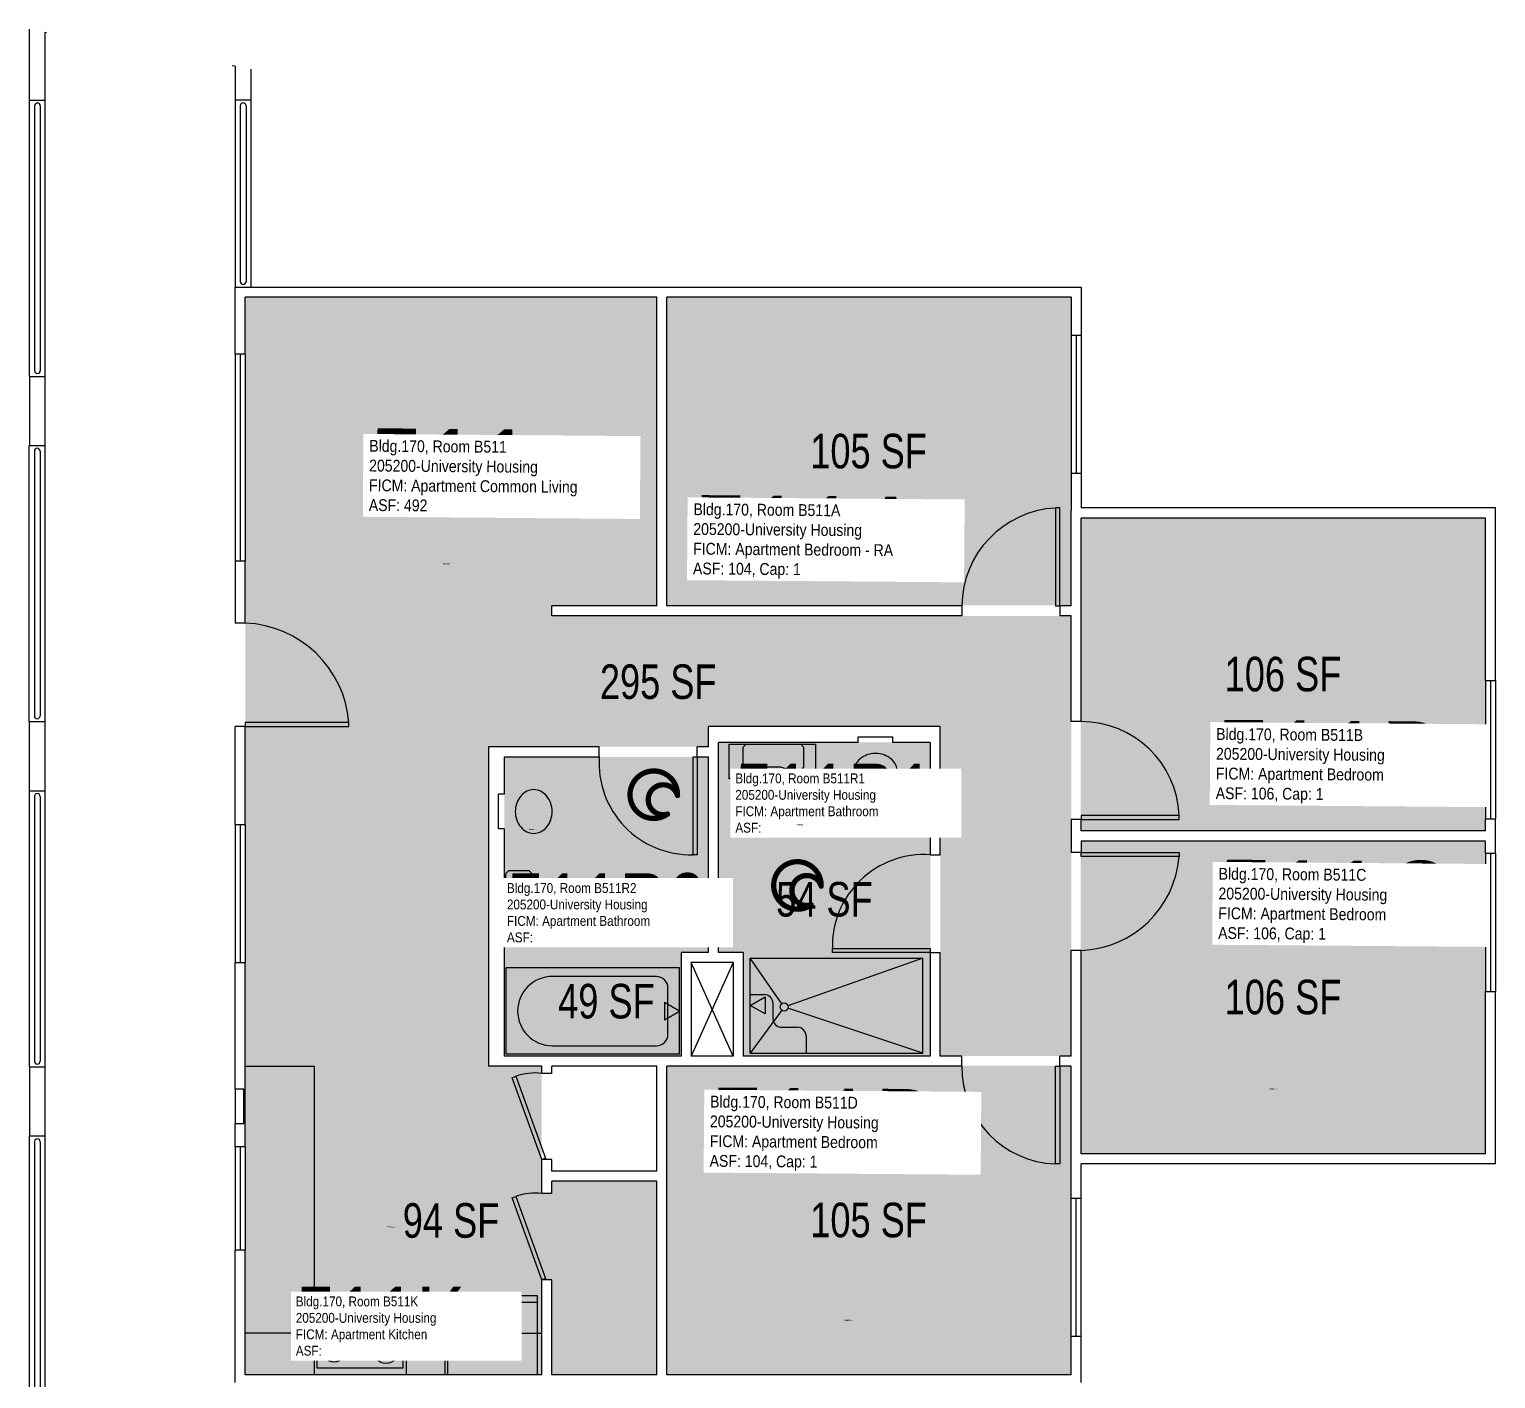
# Model space of a CAD drawing. Header units: inches. Extents: x -88 to 3164, y -85 to 1655.
# Drawn here: x 2654 to 3164, y 1186 to 1655 of the extents above; entities that cross this region are included whole.
import ezdxf
from ezdxf.enums import TextEntityAlignment as Align

# ---------------------------------------------------------------- set-up
doc = ezdxf.new("R2010")
doc.units = ezdxf.units.IN
doc.header["$LTSCALE"] = 10
doc.header["$MEASUREMENT"] = 0
doc.layers.get('0').update_dxf_attribs({"linetype": 'CONTINUOUS'})
for name, color, linetype in [('A-DOOR', 2, 'CONTINUOUS'), ('A-FLOR', 3, 'CONTINUOUS'), ('A-GLAZ', 1, 'CONTINUOUS'), ('A-IDEN-ICON', 4, 'CONTINUOUS'), ('A-IDEN-RNUM', 7, 'CONTINUOUS'), ('A-IDEN-SNUM', 4, 'CONTINUOUS'), ('A-IDEN-VNUM', 4, 'CONTINUOUS'), ('A-WALL', 5, 'CONTINUOUS'), ('AREA-TEXT', 3, 'CONTINUOUS'), ('Rooms-Category-Color', 7, 'CONTINUOUS'), ('Rooms-College-Color', 7, 'CONTINUOUS'), ('Rooms-Department-Color', 7, 'CONTINUOUS'), ('Rooms-Division-Color', 7, 'CONTINUOUS'), ('Rooms-Information', 7, 'CONTINUOUS')]:
    doc.layers.add(name, color=color, linetype=linetype)
doc.styles.add('CP_AREA', font='arial.ttf', dxfattribs={"height": 15})
doc.styles.add('CP_ROOMSNUMBER', font='arial.ttf', dxfattribs={"height": 1})
doc.styles.add('CP_ROOMVNUMBER', font='arial.ttf', dxfattribs={"width": 0.85, "height": 0.075})

# ---------------------------------------------------------------- blocks, each defined once
blk = doc.blocks.new('CPBATH')
at = {"color": 0, "linetype": 'ByBlock', "const_width": 0.0127}
for points in [[(0.0571, 0.0168, 0.861492), (-0.0551, 0, 1)], [(0.0571, 0.0168, 0.729002), (-0.0084, -0.0042, 1)], [(-0.0551, 0, 0.726902), (0.0487, -0.0337, 1)], [(-0.0084, -0.0042, 0.609468), (0.0487, -0.0337, 1)]]:
    blk.add_lwpolyline(points, format="xyb", dxfattribs=at)
at = {"color": 0, "linetype": 'ByBlock', "const_width": 0.00637}
for points in [[(0.0544, 0.0152, 1), (0.0599, 0.0184, 1)], [(0.0459, -0.0353, 1), (0.0515, -0.0321, 1)]]:
    blk.add_lwpolyline(points, format="xyb", close=True, dxfattribs=at)

msp = doc.modelspace()

# ---------------------------------------------------------------- hatches: boundary and pattern name
at = {"layer": 'Rooms-Category-Color', "true_color": 0x728ef3}
for points in [[(3016.35, 1297.92), (3016.35, 1450.92), (2835.85, 1450.92), (2835.85, 1454.42), (2872.35, 1454.42), (2872.35, 1561.67), (2729.35, 1561.67), (2729.35, 1294.42), (2813.85, 1294.42), (2813.85, 1405.42), (2890.35, 1405.42), (2890.35, 1412.42), (2970.85, 1412.42), (2970.85, 1297.92)], [(2875.7, 1561.83), (2875.7, 1454.58), (3016.2, 1454.58), (3016.2, 1561.83)], [(3019.7, 1485.08), (3019.7, 1376.33), (3160.2, 1376.33), (3160.2, 1485.08)], [(2967.35, 1297.92), (2967.35, 1406.92), (2893.85, 1406.92), (2893.85, 1333.92), (2902.35, 1333.92), (2902.35, 1297.92)], [(2890.35, 1401.92), (2890.35, 1333.92), (2880.85, 1333.92), (2880.85, 1297.92), (2819.35, 1297.92), (2819.35, 1401.92)], [(3019.7, 1372.83), (3019.7, 1264.08), (3160.2, 1264.08), (3160.2, 1372.83)], [(2832.35, 1294.42), (2729.35, 1294.42), (2729.35, 1187.17), (2832.35, 1187.17), (2832.35, 1220.17), (2835.85, 1220.17), (2835.85, 1187.17), (2872.35, 1187.17), (2872.35, 1254.42), (2835.85, 1254.42), (2835.85, 1250.17), (2832.35, 1250.17)], [(2875.7, 1294.58), (2875.7, 1187.33), (3016.2, 1187.33), (3016.2, 1294.58)]]:
    msp.add_hatch(color=171, dxfattribs=at).paths.add_polyline_path(points)
at = {"layer": 'Rooms-College-Color', "true_color": 0xadadad}
for points in [[(3016.35, 1297.92), (3016.35, 1450.92), (2835.85, 1450.92), (2835.85, 1454.42), (2872.35, 1454.42), (2872.35, 1561.67), (2729.35, 1561.67), (2729.35, 1294.42), (2813.85, 1294.42), (2813.85, 1405.42), (2890.35, 1405.42), (2890.35, 1412.42), (2970.85, 1412.42), (2970.85, 1297.92)], [(2875.7, 1561.83), (2875.7, 1454.58), (3016.2, 1454.58), (3016.2, 1561.83)], [(3019.7, 1485.08), (3019.7, 1376.33), (3160.2, 1376.33), (3160.2, 1485.08)], [(2967.35, 1297.92), (2967.35, 1406.92), (2893.85, 1406.92), (2893.85, 1333.92), (2902.35, 1333.92), (2902.35, 1297.92)], [(2890.35, 1401.92), (2890.35, 1333.92), (2880.85, 1333.92), (2880.85, 1297.92), (2819.35, 1297.92), (2819.35, 1401.92)], [(3019.7, 1372.83), (3019.7, 1264.08), (3160.2, 1264.08), (3160.2, 1372.83)], [(2832.35, 1294.42), (2729.35, 1294.42), (2729.35, 1187.17), (2832.35, 1187.17), (2832.35, 1220.17), (2835.85, 1220.17), (2835.85, 1187.17), (2872.35, 1187.17), (2872.35, 1254.42), (2835.85, 1254.42), (2835.85, 1250.17), (2832.35, 1250.17)], [(2875.7, 1294.58), (2875.7, 1187.33), (3016.2, 1187.33), (3016.2, 1294.58)]]:
    msp.add_hatch(color=253, dxfattribs=at).paths.add_polyline_path(points)
at = {"layer": 'Rooms-Department-Color', "true_color": 0x604aed}
for points in [[(3016.35, 1297.92), (3016.35, 1450.92), (2835.85, 1450.92), (2835.85, 1454.42), (2872.35, 1454.42), (2872.35, 1561.67), (2729.35, 1561.67), (2729.35, 1294.42), (2813.85, 1294.42), (2813.85, 1405.42), (2890.35, 1405.42), (2890.35, 1412.42), (2970.85, 1412.42), (2970.85, 1297.92)], [(2875.7, 1561.83), (2875.7, 1454.58), (3016.2, 1454.58), (3016.2, 1561.83)], [(3019.7, 1485.08), (3019.7, 1376.33), (3160.2, 1376.33), (3160.2, 1485.08)], [(2967.35, 1297.92), (2967.35, 1406.92), (2893.85, 1406.92), (2893.85, 1333.92), (2902.35, 1333.92), (2902.35, 1297.92)], [(2890.35, 1401.92), (2890.35, 1333.92), (2880.85, 1333.92), (2880.85, 1297.92), (2819.35, 1297.92), (2819.35, 1401.92)], [(3019.7, 1372.83), (3019.7, 1264.08), (3160.2, 1264.08), (3160.2, 1372.83)], [(2832.35, 1294.42), (2729.35, 1294.42), (2729.35, 1187.17), (2832.35, 1187.17), (2832.35, 1220.17), (2835.85, 1220.17), (2835.85, 1187.17), (2872.35, 1187.17), (2872.35, 1254.42), (2835.85, 1254.42), (2835.85, 1250.17), (2832.35, 1250.17)], [(2875.7, 1294.58), (2875.7, 1187.33), (3016.2, 1187.33), (3016.2, 1294.58)]]:
    msp.add_hatch(color=173, dxfattribs=at).paths.add_polyline_path(points)
at = {"layer": 'Rooms-Division-Color', "true_color": 0x604aed}
for points in [[(3016.35, 1297.92), (3016.35, 1450.92), (2835.85, 1450.92), (2835.85, 1454.42), (2872.35, 1454.42), (2872.35, 1561.67), (2729.35, 1561.67), (2729.35, 1294.42), (2813.85, 1294.42), (2813.85, 1405.42), (2890.35, 1405.42), (2890.35, 1412.42), (2970.85, 1412.42), (2970.85, 1297.92)], [(2875.7, 1561.83), (2875.7, 1454.58), (3016.2, 1454.58), (3016.2, 1561.83)], [(3019.7, 1485.08), (3019.7, 1376.33), (3160.2, 1376.33), (3160.2, 1485.08)], [(2967.35, 1297.92), (2967.35, 1406.92), (2893.85, 1406.92), (2893.85, 1333.92), (2902.35, 1333.92), (2902.35, 1297.92)], [(2890.35, 1401.92), (2890.35, 1333.92), (2880.85, 1333.92), (2880.85, 1297.92), (2819.35, 1297.92), (2819.35, 1401.92)], [(3019.7, 1372.83), (3019.7, 1264.08), (3160.2, 1264.08), (3160.2, 1372.83)], [(2832.35, 1294.42), (2729.35, 1294.42), (2729.35, 1187.17), (2832.35, 1187.17), (2832.35, 1220.17), (2835.85, 1220.17), (2835.85, 1187.17), (2872.35, 1187.17), (2872.35, 1254.42), (2835.85, 1254.42), (2835.85, 1250.17), (2832.35, 1250.17)], [(2875.7, 1294.58), (2875.7, 1187.33), (3016.2, 1187.33), (3016.2, 1294.58)]]:
    msp.add_hatch(color=173, dxfattribs=at).paths.add_polyline_path(points)

# ---------------------------------------------------------------- linework, layer by layer
for p, q in [((2897.48, 1394.29), (2897.48, 1406.29)), ((2897.48, 1406.29), (2927.48, 1406.29)), ((2902.35, 1405.29), (2903.35, 1406.29)), ((2902.35, 1398.47), (2902.35, 1405.29)), ((2903.35, 1406.29), (2922.35, 1406.29)), ((2922.35, 1406.29), (2923.35, 1405.29)), ((2923.35, 1405.29), (2923.35, 1398.29)), ((2927.48, 1406.29), (2927.48, 1394.29)), ((2903.35, 1397.29), (2902.48, 1398.17)), ((2906.85, 1397.29), (2903.35, 1397.29)), ((2910.35, 1398.29), (2906.85, 1397.29)), ((2915.35, 1398.29), (2910.35, 1398.29)), ((2918.85, 1397.29), (2915.35, 1398.29)), ((2922.18, 1397.29), (2918.85, 1397.29)), ((2923.35, 1398.29), (2922.48, 1397.41)), ((2927.48, 1394.29), (2897.48, 1394.29)), ((2819.92, 1361.39), (2820.92, 1362.39)), ((2819.92, 1342.39), (2819.92, 1361.39)), ((2820.92, 1362.39), (2827.92, 1362.39)), ((2827.92, 1362.39), (2828.79, 1361.51)), ((2828.92, 1361.21), (2828.92, 1357.89)), ((2828.92, 1357.89), (2827.92, 1354.39)), ((2827.92, 1354.39), (2827.92, 1349.45)), ((2827.93, 1349.33), (2828.92, 1345.89)), ((2828.92, 1345.89), (2828.92, 1342.39)), ((2820.92, 1341.39), (2819.92, 1342.39)), ((2827.74, 1341.39), (2820.92, 1341.39)), ((2828.92, 1342.39), (2828.04, 1341.51)), ((2904.85, 1298.92), (2904.85, 1331.92)), ((2915.76, 1316.11), (2904.85, 1331.92)), ((2904.85, 1331.92), (2964.85, 1331.92)), ((2964.85, 1331.92), (2917.94, 1315.43)), ((2964.85, 1298.92), (2964.85, 1331.92)), ((2880.23, 1328.54), (2819.98, 1328.54)), ((2819.98, 1298.54), (2819.98, 1328.54)), ((2872.2, 1325.59), (2836.05, 1325.59)), ((2880.23, 1298.54), (2880.23, 1328.54)), ((2876.21, 1305.51), (2876.21, 1321.58)), ((2875.03, 1316.54), (2875.03, 1310.54)), ((2880.23, 1313.54), (2875.03, 1316.54)), ((2904.85, 1315.55), (2910.05, 1318.55)), ((2910.05, 1312.55), (2904.85, 1315.55)), ((2910.05, 1318.55), (2910.05, 1312.55)), ((2875.03, 1310.54), (2880.23, 1313.54)), ((2915.76, 1313.85), (2904.85, 1298.92)), ((2964.85, 1298.92), (2917.94, 1314.54)), ((2836.05, 1301.49), (2872.2, 1301.49)), ((2729.35, 1294.42), (2753.35, 1294.42)), ((2753.35, 1187.17), (2753.35, 1294.42)), ((2880.23, 1298.54), (2819.98, 1298.54)), ((2904.85, 1298.92), (2964.85, 1298.92)), ((2754.22, 1215.58), (2754.22, 1189.58)), ((2784.22, 1215.58), (2754.22, 1215.58)), ((2784.22, 1189.58), (2784.22, 1215.58)), ((2799.73, 1214.67), (2830.73, 1214.67)), ((2799.73, 1187.17), (2799.73, 1214.67)), ((2830.73, 1214.67), (2830.73, 1187.17)), ((2785.22, 1211.17), (2785.22, 1187.17)), ((2798.73, 1211.17), (2785.22, 1211.17)), ((2798.73, 1211.17), (2798.73, 1187.17)), ((2799.73, 1212.42), (2830.73, 1212.42)), ((2786.98, 1205.58), (2750.98, 1205.58)), ((2750.98, 1201.58), (2750.98, 1205.58)), ((2786.98, 1201.58), (2786.98, 1205.58)), ((2750.98, 1201.58), (2729.35, 1201.58)), ((2786.98, 1201.58), (2832.35, 1201.58)), ((2754.22, 1189.58), (2784.22, 1189.58)), ((2830.73, 1187.17), (2799.73, 1187.17))]:
    msp.add_line(p, q)
at = {"ltscale": 0.5}
for p, q in [((2904.85, 1319.29), (2909.69, 1319.29)), ((2912.69, 1316.29), (2912.69, 1310.92)), ((2915.69, 1307.92), (2921.24, 1307.92)), ((2924.24, 1304.92), (2924.24, 1298.92))]:
    msp.add_line(p, q, dxfattribs=at)
for centre, radius in [((2916.6, 1314.98), 1.41), ((2760.22, 1209.58), 4.5), ((2778.22, 1209.58), 4), ((2760.22, 1195.58), 4), ((2778.22, 1195.58), 4.5)]:
    msp.add_circle(centre, radius)
for centre, radius, start, end in [((2947.91, 1395.36), 7.65, 109.2294, 130.1009), ((2948.35, 1394.09), 9, 90, 109.2294), ((2948.35, 1394.09), 9, 70.7706, 90), ((2948.8, 1395.36), 7.65, 49.8991, 70.7706), ((2902.77, 1398.47), 0.418, 180, 225), ((2912.85, 1390.46), 6.3, 90, 116.7012), ((2912.85, 1390.46), 6.3, 63.2988, 90), ((2922.18, 1397.71), 0.418, 270, 315), ((2946.17, 1396.69), 5.42, 153.8084, 180), ((2946.17, 1396.69), 5.42, 180, 206.1916), ((2947.23, 1396.17), 6.59, 130.1009, 153.8084), ((2949.48, 1396.17), 6.59, 26.1916, 49.8991), ((2950.53, 1396.69), 5.42, 0, 26.1916), ((2950.53, 1396.69), 5.42, 333.8084, 0), ((2916.43, 1387.53), 11.18, 161.1646, 180), ((2914.68, 1388.12), 9.33, 140.5275, 161.1646), ((2913.57, 1389.04), 7.89, 116.7012, 140.5275), ((2912.14, 1389.04), 7.89, 39.4725, 63.2988), ((2911.03, 1388.12), 9.33, 18.8354, 39.4725), ((2909.28, 1387.53), 11.18, 0, 18.8354), ((2947.23, 1397.21), 6.59, 206.1916, 229.8991), ((2947.91, 1398.02), 7.65, 229.8991, 250.7706), ((2948.8, 1398.02), 7.65, 289.2294, 310.1009), ((2949.48, 1397.21), 6.59, 310.1009, 333.8084), ((2830.91, 1383.36), 7.65, 139.8991, 160.7706), ((2830.1, 1384.04), 6.59, 116.1916, 139.8991), ((2829.58, 1385.1), 5.42, 90, 116.1916), ((2829.58, 1385.1), 5.42, 63.8084, 90), ((2829.06, 1384.04), 6.59, 40.1009, 63.8084), ((2828.25, 1383.36), 7.65, 19.2294, 40.1009), ((2913.78, 1386.96), 8.55, 176.2246, 198.8354), ((2909.28, 1387.53), 11.18, 341.1646, 0), ((2948.35, 1399.29), 9, 250.7706, 270), ((2948.35, 1399.29), 9, 270, 289.2294), ((2832.18, 1382.92), 9, 160.7706, 180), ((2832.18, 1382.92), 9, 180, 199.2294), ((2826.98, 1382.92), 9, 0, 19.2294), ((2826.98, 1382.92), 9, 340.7706, 0), ((2915.39, 1387.51), 10.24, 198.8354, 219.4725), ((2913.57, 1386.01), 7.89, 219.4725, 243.2988), ((2912.14, 1386.01), 7.89, 296.7012, 320.5275), ((2911.03, 1386.93), 9.33, 320.5275, 341.1646), ((2830.91, 1382.47), 7.65, 199.2294, 220.1009), ((2830.1, 1381.79), 6.59, 220.1009, 243.8084), ((2829.58, 1380.74), 5.42, 243.8084, 270), ((2829.58, 1380.74), 5.42, 270, 296.1916), ((2829.06, 1381.79), 6.59, 296.1916, 319.8991), ((2828.25, 1382.47), 7.65, 319.8991, 340.7706), ((2912.85, 1384.6), 6.3, 243.2988, 270), ((2912.85, 1384.6), 6.3, 270, 296.7012), ((2828.5, 1361.21), 0.418, 0, 45), ((2837.17, 1351.18), 7.89, 129.4725, 153.2988), ((2838.09, 1350.06), 9.33, 108.8354, 129.4725), ((2838.68, 1348.31), 11.18, 90, 108.8354), ((2838.68, 1348.31), 11.18, 71.1646, 90), ((2839.28, 1350.06), 9.33, 50.5275, 71.1646), ((2840.2, 1351.18), 7.89, 26.7012, 50.5275), ((2835.75, 1351.89), 6.3, 153.2988, 180), ((2835.75, 1351.89), 6.3, 180, 206.7012), ((2841.61, 1351.89), 6.3, 0, 26.7012), ((2841.61, 1351.89), 6.3, 333.2988, 0), ((2828.34, 1349.45), 0.418, 180, 195.9454), ((2837.17, 1352.6), 7.89, 206.7012, 230.5275), ((2838.09, 1353.71), 9.33, 230.5275, 251.1646), ((2838.7, 1354.42), 10.24, 288.8354, 309.4725), ((2840.2, 1352.6), 7.89, 309.4725, 333.2988), ((2827.74, 1341.81), 0.418, 270, 315), ((2838.68, 1355.47), 11.18, 251.1646, 270), ((2839.25, 1352.82), 8.55, 266.2246, 288.8354), ((2836.05, 1313.54), 12.05, 90, 270), ((2872.2, 1321.58), 4.02, 0, 90), ((2872.2, 1305.51), 4.02, 270, 0)]:
    msp.add_arc(centre, radius, start, end)
for centre, start, end in [((2909.69, 1316.29), 0, 90), ((2915.69, 1310.92), 180, 270), ((2921.24, 1304.92), 0, 90)]:
    msp.add_arc(centre, 3, start, end, dxfattribs=at)
at = {"layer": 'A-DOOR'}
for p, q in [((3012.35, 1488.42), (3010.94, 1488.42)), ((3010.94, 1488.42), (3010.94, 1454.42)), ((3012.35, 1454.42), (3012.35, 1488.42)), ((3010.94, 1454.42), (3012.35, 1454.42)), ((2729.35, 1413.83), (2729.35, 1412.42)), ((2765.35, 1413.83), (2729.35, 1413.83)), ((2729.35, 1412.42), (2765.35, 1412.42)), ((2765.35, 1412.42), (2765.35, 1413.83)), ((2884.94, 1401.92), (2886.35, 1401.92)), ((2884.94, 1367.92), (2884.94, 1401.92)), ((2886.35, 1401.92), (2886.35, 1367.92)), ((3019.85, 1381.58), (3019.85, 1380.17)), ((3053.85, 1381.58), (3019.85, 1381.58)), ((3053.85, 1380.17), (3053.85, 1381.58)), ((3019.85, 1380.17), (3053.85, 1380.17)), ((2886.35, 1367.92), (2884.94, 1367.92)), ((3019.85, 1367.25), (3019.85, 1368.67)), ((3019.85, 1368.67), (3053.85, 1368.67)), ((3053.85, 1367.25), (3019.85, 1367.25)), ((3053.85, 1368.67), (3053.85, 1367.25)), ((2933.35, 1333.92), (2933.35, 1335.33)), ((2933.35, 1335.33), (2967.35, 1335.33)), ((2967.35, 1335.33), (2967.35, 1333.92)), ((2967.35, 1333.92), (2933.35, 1333.92)), ((3010.94, 1294.42), (3012.35, 1294.42)), ((3010.94, 1260.42), (3010.94, 1294.42)), ((3012.35, 1294.42), (3012.35, 1260.42)), ((2822.05, 1290.4), (2823.38, 1290.88)), ((2832.35, 1261.92), (2822.05, 1290.4)), ((2823.38, 1290.88), (2833.68, 1262.4)), ((2833.68, 1262.4), (2832.35, 1261.92)), ((3012.35, 1260.42), (3010.94, 1260.42)), ((2822.05, 1248.65), (2823.38, 1249.13)), ((2832.35, 1220.17), (2822.05, 1248.65)), ((2823.38, 1249.13), (2833.68, 1220.65)), ((2833.68, 1220.65), (2832.35, 1220.17))]:
    msp.add_line(p, q, dxfattribs=at)
for centre, radius, start, end in [((3012.73, 1454.08), 34.38, 92.9962, 179.4415), ((2727.88, 1410.85), 37.6, 4.5519, 87.7477), ((3019.9, 1380.19), 33.98, 2.3551, 90.0827), ((2884.17, 1399.79), 31.88, 176.1792, 271.3831), ((2965.23, 1336.1), 31.88, 86.1792, 181.3831), ((3018.53, 1370.07), 35.43, 272.1346, 355.4277), ((3012.12, 1294.16), 33.77, 179.5672, 267.995), ((2830.02, 1272.81), 19.24, 83.0428, 110.1835), ((2830.02, 1231.06), 19.24, 83.0428, 110.1835)]:
    msp.add_arc(centre, radius, start, end, dxfattribs=at)
at = {"layer": 'A-FLOR'}
for p, q in [((2656.13, 1628.16), (2656.13, 1536.16)), ((2658.13, 1628.16), (2658.13, 1536.16)), ((2727.62, 1628.22), (2727.62, 1567.16)), ((2729.62, 1628.22), (2729.62, 1567.16)), ((2656.08, 1508.16), (2656.08, 1416.16)), ((2658.08, 1508.16), (2658.08, 1416.16)), ((2656.09, 1388.16), (2656.09, 1296.16)), ((2658.09, 1388.16), (2658.09, 1296.16)), ((2898.85, 1330.42), (2884.35, 1297.92)), ((2898.85, 1297.92), (2884.35, 1330.42)), ((2656.09, 1268.16), (2656.09, 1176.16)), ((2658.09, 1268.16), (2658.09, 1176.16))]:
    msp.add_line(p, q, dxfattribs=at)
for centre, start, end in [((2657.13, 1628.16, 0), 0, 180), ((2728.62, 1628.22, 0), 0, 180), ((2728.62, 1567.16, 0), 180, 0), ((2657.13, 1536.16, 0), 180, 0), ((2657.08, 1508.16, 0), 0, 180), ((2657.08, 1416.16, 0), 180, 0), ((2657.09, 1388.16, 0), 0, 180), ((2657.09, 1296.16, 0), 180, 0), ((2657.09, 1268.16, 0), 0, 180)]:
    msp.add_arc(centre, 1, start, end, dxfattribs=at)
at = {"layer": 'A-GLAZ'}
for p, q in [((3016.35, 1548.42), (3016.35, 1500.42)), ((3018.1, 1548.42), (3018.1, 1500.42)), ((3019.85, 1548.42), (3019.85, 1500.42)), ((2725.85, 1541.92), (2725.85, 1469.92)), ((2727.6, 1541.92), (2727.6, 1469.92)), ((2729.35, 1541.92), (2729.35, 1469.92)), ((3160.35, 1428.42), (3160.35, 1380.42)), ((3162.1, 1428.42), (3162.1, 1380.42)), ((3163.85, 1428.42), (3163.85, 1380.42)), ((2725.85, 1378.42), (2725.85, 1330.42)), ((2727.6, 1378.42), (2727.6, 1330.42)), ((2729.35, 1378.42), (2729.35, 1330.42)), ((3160.35, 1368.42), (3160.35, 1320.42)), ((3162.1, 1368.42), (3162.1, 1320.42)), ((3163.85, 1368.42), (3163.85, 1320.42)), ((2725.85, 1286.42), (2725.85, 1274.42)), ((2725.85, 1266.42), (2725.85, 1230.42)), ((2727.6, 1266.42), (2727.6, 1230.42)), ((2729.35, 1266.42), (2729.35, 1230.42)), ((3016.35, 1200.42), (3016.35, 1248.42)), ((3018.1, 1200.42), (3018.1, 1248.42)), ((3019.85, 1200.42), (3019.85, 1248.42))]:
    msp.add_line(p, q, dxfattribs=at)
at = {"layer": 'A-WALL'}
for p, q in [((2654.36, 1630.16), (2654.36, 1654.79)), ((2659.85, 1653.82), (2660.32, 1653.74)), ((2659.86, 1630.16), (2659.86, 1653.82)), ((2725.85, 1641.93), (2724.78, 1642.12)), ((2725.85, 1641.93), (2725.85, 1630.17)), ((2731.35, 1630.17), (2731.35, 1640.95)), ((2654.36, 1534.16), (2654.36, 1630.16)), ((2654.36, 1630.16), (2659.86, 1630.16)), ((2659.86, 1534.16), (2659.86, 1630.16)), ((2725.85, 1630.17), (2725.85, 1565.17)), ((2731.35, 1630.17), (2725.85, 1630.17)), ((2731.35, 1565.17), (2731.35, 1630.17)), ((2725.85, 1564.42), (2725.85, 1565.17)), ((2725.85, 1565.17), (3019.85, 1565.17)), ((2725.85, 1541.92), (2725.85, 1564.42)), ((3019.85, 1565.17), (3019.85, 1564.42)), ((3019.85, 1564.42), (3019.85, 1548.42)), ((2729.35, 1541.92), (2729.35, 1561.67)), ((2872.35, 1561.67), (2729.35, 1561.67)), ((2872.35, 1454.42), (2872.35, 1561.67)), ((2875.85, 1454.42), (2875.85, 1561.67)), ((3016.35, 1561.67), (2875.85, 1561.67)), ((3016.35, 1561.67), (3016.35, 1548.42)), ((3019.85, 1548.42), (3016.35, 1548.42)), ((2729.35, 1541.92), (2725.85, 1541.92)), ((2654.36, 1534.16), (2659.86, 1534.16)), ((2654.36, 1534.16), (2654.36, 1510.16)), ((2659.86, 1510.16), (2659.86, 1534.16)), ((2654.31, 1414.16), (2654.31, 1510.16)), ((2654.36, 1510.16), (2659.86, 1510.16)), ((2659.81, 1414.16), (2659.81, 1510.16)), ((3019.85, 1500.42), (3016.35, 1500.42)), ((3016.35, 1500.42), (3016.35, 1487.42)), ((3019.85, 1500.42), (3019.85, 1488.42)), ((3163.85, 1488.42), (3019.85, 1488.42)), ((3163.85, 1428.42), (3163.85, 1488.42)), ((3016.35, 1454.42), (3016.35, 1487.42)), ((3019.85, 1414.17), (3019.85, 1484.92)), ((3160.35, 1484.92), (3019.85, 1484.92)), ((3160.35, 1428.42), (3160.35, 1484.92)), ((2729.35, 1469.92), (2725.85, 1469.92)), ((2725.85, 1469.92), (2725.85, 1448.42)), ((2729.35, 1448.42), (2729.35, 1469.92)), ((2835.85, 1450.92), (2835.85, 1454.42)), ((2872.35, 1454.42), (2835.85, 1454.42)), ((2978.35, 1454.42), (2875.85, 1454.42)), ((2978.35, 1454.42), (2978.35, 1450.92)), ((3012.35, 1454.42), (3012.35, 1450.92)), ((3016.35, 1454.42), (3012.35, 1454.42)), ((2729.35, 1448.42), (2725.85, 1448.42)), ((2978.35, 1450.92), (2835.85, 1450.92)), ((3016.35, 1450.92), (3012.35, 1450.92)), ((3016.35, 1414.17), (3016.35, 1450.92)), ((3160.35, 1428.42), (3163.85, 1428.42)), ((2654.31, 1414.16), (2659.81, 1414.16)), ((2654.31, 1414.16), (2654.31, 1390.16)), ((2659.81, 1390.16), (2659.81, 1414.16)), ((2725.85, 1378.42), (2725.85, 1412.42)), ((2729.35, 1412.42), (2725.85, 1412.42)), ((2729.35, 1378.42), (2729.35, 1412.42)), ((2970.85, 1412.42), (2890.35, 1412.42)), ((2890.35, 1405.42), (2890.35, 1412.42)), ((2970.85, 1367.92), (2970.85, 1412.42)), ((3019.85, 1414.17), (3016.35, 1414.17)), ((2942.35, 1406.92), (2893.85, 1406.92)), ((2893.85, 1333.92), (2893.85, 1406.92)), ((2942.35, 1408.92), (2954.35, 1408.92)), ((2942.35, 1406.92), (2942.35, 1408.92)), ((2954.35, 1406.92), (2954.35, 1408.92)), ((2967.35, 1406.92), (2954.35, 1406.92)), ((2967.35, 1406.92), (2967.35, 1367.92)), ((2813.85, 1405.42), (2813.85, 1294.42)), ((2852.35, 1405.42), (2813.85, 1405.42)), ((2819.35, 1401.92), (2852.35, 1401.92)), ((2819.35, 1401.92), (2819.35, 1388.92)), ((2852.35, 1401.92), (2852.35, 1405.42)), ((2886.35, 1401.92), (2886.35, 1405.42)), ((2890.35, 1405.42), (2886.35, 1405.42)), ((2886.35, 1401.92), (2890.35, 1401.92)), ((2890.35, 1333.92), (2890.35, 1401.92)), ((2654.31, 1390.16), (2659.81, 1390.16)), ((2654.32, 1294.16), (2654.32, 1390.16)), ((2659.82, 1294.16), (2659.82, 1390.16)), ((2817.35, 1376.92), (2817.35, 1388.92)), ((2819.35, 1388.92), (2817.35, 1388.92)), ((2725.85, 1378.42), (2729.35, 1378.42)), ((2819.35, 1376.92), (2817.35, 1376.92)), ((2819.35, 1376.92), (2819.35, 1297.92)), ((3016.35, 1380.17), (3016.35, 1368.67)), ((3019.85, 1380.17), (3016.35, 1380.17)), ((3019.85, 1376.17), (3019.85, 1380.17)), ((3160.35, 1376.17), (3019.85, 1376.17)), ((3160.35, 1380.42), (3163.85, 1380.42)), ((3160.35, 1376.17), (3160.35, 1380.42)), ((3163.85, 1368.42), (3163.85, 1380.42)), ((3160.35, 1372.67), (3019.85, 1372.67)), ((3019.85, 1372.67), (3019.85, 1368.67)), ((3160.35, 1368.42), (3160.35, 1372.67)), ((2967.35, 1367.92), (2970.85, 1367.92)), ((3019.85, 1368.67), (3016.35, 1368.67)), ((3160.35, 1368.42), (3163.85, 1368.42)), ((2725.85, 1330.42), (2729.35, 1330.42)), ((2725.85, 1286.42), (2725.85, 1330.42)), ((2729.35, 1294.42), (2729.35, 1330.42)), ((2880.85, 1333.92), (2880.85, 1297.92)), ((2890.35, 1333.92), (2880.85, 1333.92)), ((2884.35, 1330.42), (2884.35, 1297.92)), ((2898.85, 1330.42), (2884.35, 1330.42)), ((2902.35, 1333.92), (2893.85, 1333.92)), ((2898.85, 1330.42), (2898.85, 1297.92)), ((2902.35, 1333.92), (2902.35, 1297.92)), ((2967.35, 1333.92), (2967.35, 1297.92)), ((2967.35, 1333.92), (2970.85, 1333.92)), ((2970.85, 1297.92), (2970.85, 1333.92)), ((3016.35, 1297.92), (3016.35, 1334.67)), ((3019.85, 1334.67), (3016.35, 1334.67)), ((3019.85, 1263.92), (3019.85, 1334.67)), ((3160.35, 1320.42), (3163.85, 1320.42)), ((3160.35, 1263.92), (3160.35, 1320.42)), ((3163.85, 1260.42), (3163.85, 1320.42)), ((2729.35, 1266.42), (2729.35, 1294.42)), ((2832.35, 1294.42), (2813.85, 1294.42)), ((2880.85, 1297.92), (2819.35, 1297.92)), ((2832.35, 1291.92), (2832.35, 1294.42)), ((2872.35, 1294.42), (2835.85, 1294.42)), ((2835.85, 1291.92), (2835.85, 1294.42)), ((2872.35, 1257.92), (2872.35, 1294.42)), ((2978.35, 1294.42), (2875.85, 1294.42)), ((2875.85, 1187.17), (2875.85, 1294.42)), ((2898.85, 1297.92), (2884.35, 1297.92)), ((2967.35, 1297.92), (2902.35, 1297.92)), ((2978.35, 1297.92), (2970.85, 1297.92)), ((2978.35, 1294.42), (2978.35, 1297.92)), ((3016.35, 1297.92), (3012.35, 1297.92)), ((3012.35, 1294.42), (3012.35, 1297.92)), ((3016.35, 1294.42), (3012.35, 1294.42)), ((3016.35, 1261.42), (3016.35, 1294.42)), ((2654.32, 1294.16), (2659.82, 1294.16)), ((2654.32, 1294.16), (2654.32, 1270.16)), ((2659.82, 1270.16), (2659.82, 1294.16)), ((2835.85, 1291.92), (2832.35, 1291.92)), ((2728.85, 1286.42), (2725.85, 1286.42)), ((2728.85, 1274.42), (2728.85, 1286.42)), ((2725.85, 1266.42), (2725.85, 1274.42)), ((2728.85, 1274.42), (2725.85, 1274.42)), ((2654.32, 1174.16), (2654.32, 1270.16)), ((2654.32, 1270.16), (2659.82, 1270.16)), ((2659.82, 1174.16), (2659.82, 1270.16)), ((2729.35, 1266.42), (2725.85, 1266.42)), ((3160.35, 1263.92), (3019.85, 1263.92)), ((2832.35, 1250.17), (2832.35, 1261.92)), ((2835.85, 1261.92), (2832.35, 1261.92)), ((2835.85, 1257.92), (2835.85, 1261.92)), ((3016.35, 1248.42), (3016.35, 1261.42)), ((3163.85, 1260.42), (3019.85, 1260.42)), ((3019.85, 1248.42), (3019.85, 1260.42)), ((2872.35, 1257.92), (2835.85, 1257.92)), ((2872.35, 1254.42), (2835.85, 1254.42)), ((2835.85, 1250.17), (2835.85, 1254.42)), ((2872.35, 1187.17), (2872.35, 1254.42)), ((2835.85, 1250.17), (2832.35, 1250.17)), ((3019.85, 1248.42), (3016.35, 1248.42)), ((2725.85, 1184.42), (2725.85, 1230.42)), ((2729.35, 1230.42), (2725.85, 1230.42)), ((2729.35, 1187.17), (2729.35, 1230.42)), ((2832.35, 1187.17), (2832.35, 1220.17)), ((2835.85, 1220.17), (2832.35, 1220.17)), ((2835.85, 1187.17), (2835.85, 1220.17)), ((3019.85, 1200.42), (3016.35, 1200.42)), ((3016.35, 1187.17), (3016.35, 1200.42)), ((3019.85, 1184.42), (3019.85, 1200.42)), ((2832.35, 1187.17), (2729.35, 1187.17)), ((2872.35, 1187.17), (2835.85, 1187.17)), ((3016.35, 1187.17), (2875.85, 1187.17))]:
    msp.add_line(p, q, dxfattribs=at)

# ---------------------------------------------------------------- block references
at = {"layer": 'A-IDEN-ICON', "xscale": 144.0000000043199, "yscale": 144.0000000043199, "zscale": 144.0000000043199, "rotation": 341.2590816520307}
for p in [(2870.99, 1388.87), (2920.91, 1357.33)]:
    msp.add_blockref('CPBATH', p, dxfattribs=at)

# ---------------------------------------------------------------- texts
at = {"layer": 'A-IDEN-RNUM', "style": 'CP_ROOMSNUMBER'}
for s, rotation, p in [('0511-A0', 359.5512, (2935.64, 1478.39)), ('0511-00', 359.584, (2798.07, 1468.82)), ('0511-B0', 359.584, (3080.77, 1395.3)), ('0511-R2', 358.9, (2827.89, 1376.55)), ('0511-R1', 358.9, (2920.93, 1378.19)), ('0511-C0', 359.5512, (3085.24, 1286.39)), ('0511-K0', 358.9, (2778.56, 1238.37)), ('0511-D0', 359.584, (2937.56, 1205.9))]:
    msp.add_text(s, height=0.36, rotation=rotation, dxfattribs=at).set_placement(p)
at = {"layer": 'A-IDEN-SNUM', "style": 'CP_ROOMSNUMBER'}
for s, rotation, p in [('1700B511A0', 359.5512, (2935.64, 1478.39)), ('1700B51100', 359.584, (2798.07, 1468.82)), ('1700B511B0', 359.584, (3080.77, 1395.3)), ('1700B511R2', 358.9, (2827.89, 1376.55)), ('1700B511R1', 358.9, (2920.93, 1378.19)), ('1700B511C0', 359.5512, (3085.24, 1286.39)), ('1700B511K0', 358.9, (2778.56, 1238.37)), ('1700B511D0', 359.584, (2937.56, 1205.9))]:
    msp.add_text(s, height=0.36, rotation=rotation, dxfattribs=at).set_placement(p)
at = {"layer": 'A-IDEN-VNUM', "style": 'CP_ROOMVNUMBER', "width": 0.85}
for s, rotation, p in [('511', 359.5512, (2772.27, 1487.34)), ('511A', 359.5553, (2884.91, 1464.12)), ('511B', 359.5512, (3066.55, 1386)), ('511C', 359.5512, (3067.4, 1337.42)), ('511D', 359.5512, (2890.69, 1258.22))]:
    msp.add_text(s, height=28.8, rotation=rotation, dxfattribs=at).set_placement(p)
at = {"layer": 'A-IDEN-VNUM', "style": 'CP_ROOMVNUMBER'}
for s, width, p in [('511R1', 0.7, (2899.64, 1375.53)), ('511R2', 0.7, (2820.27, 1337.42)), ('511K', 0.75, (2746.9, 1193.74, 0))]:
    msp.add_text(s, height=24, dxfattribs=dict(at, width=width)).set_placement(p)
at = {"layer": 'AREA-TEXT', "style": 'CP_AREA', "width": 0.75}
for s, p in [('105 SF', (2945.95, 1508.2)), ('295 SF', (2872.85, 1428.04)), ('106 SF', (3089.95, 1430.7)), ('54 SF', (2930.6, 1352.42)), ('49 SF', (2854.85, 1317.01)), ('106 SF', (3089.95, 1318.45)), ('94 SF', (2800.85, 1240.79)), ('105 SF', (2945.95, 1240.95))]:
    msp.add_text(s, height=12, dxfattribs=at).set_placement(p, align=Align.MIDDLE_CENTER)

# ---------------------------------------------------------------- next in the draw order: texts
at = {"layer": 'Rooms-Information', "width": 92.16, "attachment_point": 7, "style": 'CP_ROOMVNUMBER', "bg_fill": 3, "box_fill_scale": 1.5, "bg_fill_color": 256, "bg_fill_true_color": 13158600, "bg_fill_transparency": 0}
for s, insert, char_height, rotation in [('Bldg.170, Room B511^M^J205200-University Housing^M^JFICM: Apartment Common Living^M^JASF: 492', (2772.27, 1487.34), 4.1143, 359.5512), ('Bldg.170, Room B511A^M^J205200-University Housing^M^JFICM: Apartment Bedroom - RA^M^JASF: 104, Cap: 1', (2884.91, 1464.12), 4.11429, 359.5553), ('Bldg.170, Room B511B^M^J205200-University Housing^M^JFICM: Apartment Bedroom^M^JASF: 106, Cap: 1', (3066.55, 1386), 4.1143, 359.5512), ('Bldg.170, Room B511C^M^J205200-University Housing^M^JFICM: Apartment Bedroom^M^JASF: 106, Cap: 1', (3067.4, 1337.42), 4.1143, 359.5512), ('Bldg.170, Room B511D^M^J205200-University Housing^M^JFICM: Apartment Bedroom^M^JASF: 104, Cap: 1', (2890.69, 1258.22), 4.1143, 359.5512)]:
    msp.add_mtext(s, dxfattribs=dict(at, insert=insert, char_height=char_height, rotation=rotation))
at = {"layer": 'Rooms-Information', "char_height": 3.4286, "width": 76.8, "attachment_point": 7, "style": 'CP_ROOMVNUMBER', "bg_fill": 3, "box_fill_scale": 1.5, "bg_fill_color": 256, "bg_fill_true_color": 13158600, "bg_fill_transparency": 0}
for s, insert in [('Bldg.170, Room B511R1^M^J205200-University Housing^M^JFICM: Apartment Bathroom^M^JASF: ', (2899.64, 1375.53)), ('Bldg.170, Room B511R2^M^J205200-University Housing^M^JFICM: Apartment Bathroom^M^JASF: ', (2820.27, 1337.42)), ('Bldg.170, Room B511K^M^J205200-University Housing^M^JFICM: Apartment Kitchen^M^JASF: ', (2746.9, 1193.74, 0))]:
    msp.add_mtext(s, dxfattribs=dict(at, insert=insert))

doc.saveas('drawing.dxf')
